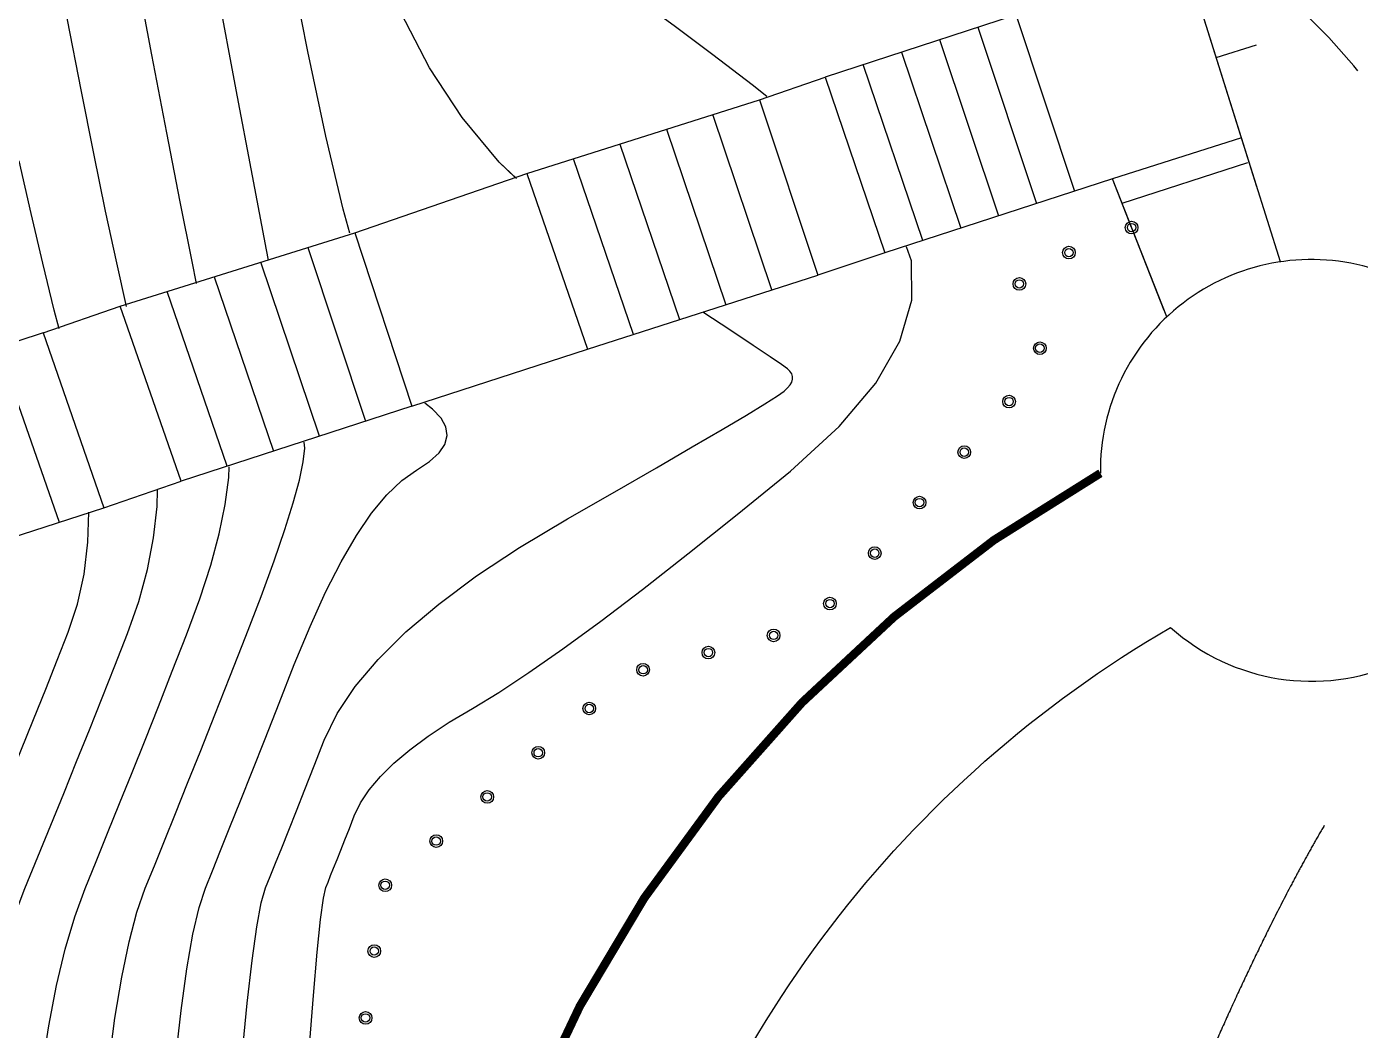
# Model space of a CAD drawing. Extents: x 351134 to 737836, y 2693212 to 3319468.
# Drawn here: x 578336 to 609948, y 3200467 to 3224268 of the extents above; entities that cross this region are included whole.
import ezdxf

# ---------------------------------------------------------------- set-up
doc = ezdxf.new("R2010")
doc.units = 0
doc.linetypes.add('0', pattern=[1, 1])
doc.linetypes.add('DASH', pattern=[0.35, 0.25, -0.1])
for name, color, linetype in [('00景观层', 10, 'CONTINUOUS'), ('DGX', 8, 'CONTINUOUS'), ('DLSS', 4, 'CONTINUOUS'), ('原有道路', 7, 'CONTINUOUS'), ('地貌3', 4, '0'), ('居民地', 4, '0'), ('房屋2', 8, '0'), ('道路', 1, 'CONTINUOUS')]:
    doc.layers.add(name, color=color, linetype=linetype)

msp = doc.modelspace()

# ---------------------------------------------------------------- linework, layer by layer
at = {"layer": '00景观层', "color": 1, "linetype": '0', "elevation": -364053.5147705078}
for points in [[(607131.4597991167, 3221629.853359894), (605817.757921153, 3225811.954357815), (604299.0325685095, 3225384.695821472)], [(607495.7842114698, 3220470.045709795), (605817.757921153, 3225811.954357339), (604299.0325685095, 3225384.695821472)]]:
    msp.add_lwpolyline(points, dxfattribs=at)
at = {"layer": '00景观层', "linetype": 'Continuous', "flags": 128}
for points, elevation in [([(602885.0237834591, 3224914.146010716), (597261.4088201139, 3223070.29246221)], -363994.9515380859), ([(602885.0237764011, 3224914.146013899), (597261.408813061, 3223070.292465376)], -363994.9515380859), ([(601786.145961723, 3224553.849335531), (603173.8590585801, 3220364.348916391)], -363514.1165771484), ([(601786.145954666, 3224553.849338711), (603173.8590515351, 3220364.348919575)], -363514.1165771484), ([(600881.1985333774, 3224257.137960772), (602274.681311569, 3220072.876333097)], -363033.2968749999), ([(600881.198526321, 3224257.137963949), (602274.6813045247, 3220072.876336278)], -363033.2968749999), ([(599976.2511052701, 3223960.426586012), (601375.5035645578, 3219781.403749804)], -362552.4619140624), ([(599976.2510982146, 3223960.426589186), (601375.5035575142, 3219781.403752982)], -362552.4619140624), ([(599071.3036765668, 3223663.715211729), (600476.3258176658, 3219489.931167463)], -362071.6269531249), ([(599071.3036695123, 3223663.715214901), (600476.3258106231, 3219489.931170639)], -362071.6269531249), ([(599577.1480707738, 3219198.458584646), (598166.3562483403, 3223367.003836969)], -361575.7773437499), ([(599577.1480637321, 3219198.458587819), (598166.356241287, 3223367.003840138)], -361575.7773437499), ([(595704.6361759517, 3222531.644997934), (597261.4088201139, 3223070.29246221)], -361122.3776855468), ([(595704.6361689006, 3222531.645001096), (597261.408813061, 3223070.292465376)], -361122.3776855468), ([(597261.4088201139, 3223070.29246221), (598677.9703237626, 3218906.986000875)], -361109.972290039), ([(597261.408813061, 3223070.292465376), (598677.9703167218, 3218906.986004046)], -361109.972290039), ([(590193.0335096929, 3220787.798311094), (595704.6361759517, 3222531.644997934)], -358261.8735351562), ([(590193.0335026463, 3220787.798314241), (595704.6361689006, 3222531.645001096)], -358261.8735351562), ([(595704.6361759517, 3222531.644997934), (597092.41695734, 3218377.447466711)], -361122.3776855468), ([(595704.6361689006, 3222531.645001096), (597092.4169503006, 3218377.447469877)], -361122.3776855468), ([(595999.203373513, 3218025.890521387), (594602.3156426761, 3222182.87566028)], -360527.9562988281), ([(595999.2033664742, 3218025.890524551), (594602.315635626, 3222182.875663439)], -360527.9562988281), ([(593499.9951094005, 3221834.106322626), (594905.9897899244, 3217674.33357654)], -359978.1821289062), ([(593499.9951023513, 3221834.106325782), (594905.9897828868, 3217674.3335797)], -359978.1821289062), ([(607131.4598061654, 3221629.853356699), (607131.4598061654, 3221629.853356699), (604073.0368054721, 3220655.821500162)], -364802.9196777343), ([(607131.4597991167, 3221629.853359894), (607131.4597991167, 3221629.853359894), (604073.0367984262, 3220655.821503348)], -364802.9196777343), ([(592397.6745761249, 3221485.336985926), (593812.7762063358, 3217322.776630262)], -359406.0690917968), ([(592397.6745690764, 3221485.336989079), (593812.7761992991, 3217322.77663342)], -359406.0690917968), ([(592719.5626159501, 3216971.219688569), (591295.3540359212, 3221136.567650468)], -358833.4982910156), ([(592719.5626229856, 3216971.219685415), (591295.3540429685, 3221136.567647318)], -358833.4982910156), ([(604299.6247870538, 3220079.733753065), (607280.935392699, 3221043.077116827)], -364358.995727539), ([(604299.6247800093, 3220079.733756252), (607280.9353856521, 3221043.077120021)], -364358.995727539), ([(586111.6896791074, 3219381.973375181), (590193.0335096929, 3220787.798311094)], -358275.9268798828), ([(586111.6896720652, 3219381.973378317), (590193.0335026463, 3220787.798314241)], -358275.9268798828), ([(590193.0335096929, 3220787.798311094), (591626.349039397, 3216619.662739138)], -358261.8735351562), ([(590193.0335026463, 3220787.798314241), (591626.3490323625, 3216619.662742288)], -358261.8735351562), ([(604073.0368054721, 3220655.821500162), (598677.9703237626, 3218906.986000875)], -364002.5198974609), ([(604073.0367984262, 3220655.821503348), (598677.9703167218, 3218906.986004046)], -364002.5198974609), ([(605298.640618803, 3217539.789774665), (604073.0368054721, 3220655.821500162)], -364715.4562988281), ([(587464.3013935897, 3215265.533602098), (581999.3183182094, 3213489.176677565), (580553.8387636754, 3217643.720120291), (586111.6896791074, 3219381.973375181)], -358277.2543945312), ([(587464.3013865591, 3215265.533605237), (581999.318311184, 3213489.176680688), (580553.8387566379, 3217643.72012341), (586111.6896720652, 3219381.973378317)], -358277.2543945312), ([(586111.6896791074, 3219381.973375181), (587464.3013935897, 3215265.533602098)], -358275.9268798828), ([(586111.6896720652, 3219381.973378317), (587464.3013865591, 3215265.533605237)], -358275.9268798828), ([(585000.1194961879, 3219034.322725157), (586371.3047786567, 3214910.262216429)], -357718.2791748046), ([(585000.1194891466, 3219034.322728289), (586371.3047716271, 3214910.262219565)], -357718.2791748046), ([(598677.9703237626, 3218906.986000875), (597092.41695734, 3218377.447466711)], -361090.4257812499), ([(585278.3081634853, 3214554.990831236), (583888.54931303, 3218686.672072748)], -357138.3383789062), ([(585278.3081564566, 3214554.990834369), (583888.5493059899, 3218686.672075877)], -357138.3383789062), ([(582776.9791296336, 3218339.021422247), (584185.311548433, 3214199.719447474)], -356602.9990234374), ([(582776.9791225945, 3218339.021425372), (584185.3115414055, 3214199.719450603)], -356602.9990234374), ([(591626.349039397, 3216619.662739138), (597092.41695734, 3218377.447466711)], -358268.6789550781), ([(591626.3490323625, 3216619.662742288), (597092.4169503006, 3218377.447469877)], -358268.6789550781), ([(583092.3149337384, 3213844.448062281), (581665.4089467141, 3217991.370771269)], -355999.4223632812), ([(583092.3149267118, 3213844.448065407), (581665.4089396759, 3217991.370774391)], -355999.4223632812), ([(578730.6721815679, 3217009.013699869), (580553.8387636754, 3217643.720120291)], -355503.9999999999), ([(578730.6721745324, 3217009.013702983), (580553.8387566379, 3217643.72012341)], -355503.9999999999), ([(578730.6721815679, 3217009.013699869), (572324.2359851215, 3214903.527007917), (573786.7262396428, 3210791.150947432), (580169.3662906501, 3212861.07943807)], -355503.9999999999), ([(578730.6721745324, 3217009.013702983), (572324.2359780916, 3214903.527011013), (573786.7262326248, 3210791.150950532), (580169.3662836265, 3212861.079441188)], -355503.9999999999), ([(578730.6721815679, 3217009.013699869), (580169.3662906501, 3212861.07943807)], -355503.9999999999), ([(578730.6721745324, 3217009.013702983), (580169.3662836265, 3212861.079441188)], -355503.9999999999), ([(577651.7334041211, 3216667.127337793), (579105.5929488752, 3212516.091357092)], -354955.9348144531), ([(577651.7333970866, 3216667.127340904), (579105.5929418523, 3212516.091360206)], -354955.9348144531), ([(587464.3013935897, 3215265.533602098), (591626.349039397, 3216619.662739138)], -358277.2543945312), ([(587464.3013865591, 3215265.533605237), (591626.3490323625, 3216619.662742288)], -358277.2543945312), ([(580169.3662906501, 3212861.07943807), (581999.3183182094, 3213489.176677565)], -355435.7016601562), ([(580169.3662836265, 3212861.079441188), (581999.318311184, 3213489.176680688)], -355435.7016601562)]:
    msp.add_lwpolyline(points, dxfattribs=dict(at, elevation=elevation))
at = {"layer": '00景观层', "color": 2, "linetype": '0'}
for points, elevation in [([(602885.0237764011, 3224914.146013899), (597261.408813061, 3223070.292465376)], -363994.9515380859), ([(602885.023776429, 3224914.146013812), (597261.4088132994, 3223070.292465853)], -363994.9515380859), ([(601786.145954666, 3224553.849338711), (603173.8590514159, 3220364.348919575)], -363514.1165771484), ([(601786.1459547852, 3224553.849338711), (603173.8590515351, 3220364.348919575)], -363514.1165771484), ([(600881.198526321, 3224257.137963949), (602274.6813045247, 3220072.876336756)], -363033.2968749999), ([(600881.1985264407, 3224257.137963948), (602274.6813047633, 3220072.876336279)], -363033.2968749999), ([(599976.2510980957, 3223960.426589663), (601375.5035575142, 3219781.403753458)], -362552.4619140624), ([(599976.2510983341, 3223960.426589664), (601375.5035577526, 3219781.403752982)], -362552.4619140624), ([(599071.3036696315, 3223663.715214901), (600476.3258105039, 3219489.931171116)], -362071.6269531249), ([(599071.3036697507, 3223663.715214901), (600476.3258107423, 3219489.931170639)], -362071.6269531249), ([(599577.1480636129, 3219198.45858782), (598166.3562414062, 3223367.003840139)], -361575.7773437499), ([(599577.1480637321, 3219198.458587819), (598166.3562415252, 3223367.003840138)], -361575.7773437499), ([(595704.6361687814, 3222531.645001097), (597261.408813061, 3223070.292465376)], -361122.3776855468), ([(595704.6361689006, 3222531.645001096), (597261.4088132994, 3223070.292465853)], -361122.3776855468), ([(597261.408813061, 3223070.292465376), (598677.9703166024, 3218906.986004523)], -361109.972290039), ([(597261.4088132994, 3223070.292465853), (598677.9703167218, 3218906.986004046)], -361109.972290039), ([(590193.0335026463, 3220787.798314241), (595704.6361687814, 3222531.645001097)], -358261.8735351562), ([(590193.0335028849, 3220787.798314241), (595704.6361689006, 3222531.645001096)], -358261.8735351562), ([(595704.6361687814, 3222531.645001097), (597092.4169500624, 3218377.447470354)], -361122.3776855468), ([(595704.6361689006, 3222531.645001096), (597092.4169504198, 3218377.447469878)], -361122.3776855468), ([(595999.203366355, 3218025.890525028), (594602.3156355063, 3222182.875663439)], -360527.9562988281), ([(595999.2033665937, 3218025.89052455), (594602.315635626, 3222182.875663439)], -360527.9562988281), ([(593499.9951022321, 3221834.106326259), (594905.9897828868, 3217674.3335797)], -359978.1821289062), ([(593499.9951023513, 3221834.106325782), (594905.9897831252, 3217674.3335797)], -359978.1821289062), ([(608054.4387184244, 3218691.598399147), (607131.4597993551, 3221629.853359894), (604073.0367984262, 3220655.821503348)], -364802.9196777343), ([(592397.6745690766, 3221485.336988602), (593812.7761991802, 3217322.776633895)], -359406.0690917968), ([(592397.6745690764, 3221485.336989079), (593812.7761992991, 3217322.77663342)], -359406.0690917968), ([(592719.5626157115, 3216971.219688569), (591295.354035802, 3221136.567650944)], -358833.4982910156), ([(592719.5626159501, 3216971.219688569), (591295.3540359212, 3221136.567650468)], -358833.4982910156), ([(604299.6247800093, 3220079.733756252), (607280.9353856521, 3221043.077119546)], -364358.995727539), ([(604299.624780129, 3220079.733755775), (607280.9353857713, 3221043.077120022)], -364358.995727539), ([(586111.6896720652, 3219381.973378317), (590193.0335026463, 3220787.798314241)], -358275.9268798828), ([(586111.6896721842, 3219381.973378317), (590193.0335028849, 3220787.798314241)], -358275.9268798828), ([(590193.0335026463, 3220787.798314241), (591626.3490323625, 3216619.662742766)], -358261.8735351562), ([(590193.0335028849, 3220787.798314241), (591626.3490324819, 3216619.662742288)], -358261.8735351562), ([(604073.036798307, 3220655.821503826), (598677.9703166024, 3218906.986004523)], -364002.5198974609), ([(604073.0367984262, 3220655.821503348), (598677.9703167218, 3218906.986004046)], -364002.5198974609), ([(604526.2127619504, 3219503.646008678), (604073.036798307, 3220655.821503826)], -364715.4562988281), ([(605359.2738810795, 3217385.632954395), (604073.0367984262, 3220655.821503348)], -364715.4562988281), ([(587464.3013865589, 3215265.533605715), (581999.318311184, 3213489.176680688), (580553.8387565189, 3217643.720123887), (586111.6896720652, 3219381.973378317)], -358277.2543945312), ([(587464.3013865591, 3215265.533605237), (581999.3183114224, 3213489.176680688), (580553.8387566379, 3217643.72012341), (586111.6896721842, 3219381.973378317)], -358277.2543945312), ([(586111.6896720652, 3219381.973378317), (587464.3013865589, 3215265.533605715)], -358275.9268798828), ([(586111.6896721842, 3219381.973378317), (587464.3013865591, 3215265.533605237)], -358275.9268798828), ([(585000.1194890274, 3219034.322727812), (586371.3047715079, 3214910.262220041)], -357718.2791748046), ([(585000.1194891466, 3219034.322727812), (586371.3047717463, 3214910.262219565)], -357718.2791748046), ([(585278.3081564568, 3214554.990834845), (583888.5493058704, 3218686.672076354)], -357138.3383789062), ([(585278.3081566952, 3214554.990834369), (583888.5493062281, 3218686.672075877)], -357138.3383789062), ([(582776.9791225945, 3218339.021425372), (584185.3115414055, 3214199.719450603)], -356602.9990234374), ([(582776.9791227132, 3218339.021424896), (584185.3115414055, 3214199.719450603)], -356602.9990234374), ([(591626.3490323625, 3216619.662742766), (597092.4169500624, 3218377.447470354)], -358268.6789550781), ([(591626.3490324819, 3216619.662742288), (597092.4169504198, 3218377.447469878)], -358268.6789550781), ([(583092.3149263542, 3213844.448065885), (581665.4089395567, 3217991.370774867)], -355999.4223632812), ([(583092.3149267118, 3213844.448065407), (581665.4089397951, 3217991.370774391)], -355999.4223632812), ([(578730.6721744132, 3217009.01370346), (580553.8387565189, 3217643.720123887)], -355503.9999999999), ([(578730.6721745324, 3217009.013702983), (580553.8387566379, 3217643.72012341)], -355503.9999999999), ([(578730.6721744132, 3217009.01370346), (572324.2359778536, 3214903.52701149), (573786.7262326248, 3210791.150951008), (580169.3662836265, 3212861.079441188)], -355503.9999999999), ([(578730.6721745324, 3217009.013702983), (572324.2359780916, 3214903.527011013), (573786.7262328633, 3210791.150950532), (580169.3662838647, 3212861.079441188)], -355503.9999999999), ([(578730.6721744132, 3217009.01370346), (580169.3662836265, 3212861.079441188)], -355503.9999999999), ([(578730.6721745324, 3217009.013702983), (580169.3662838647, 3212861.079441188)], -355503.9999999999), ([(577651.7333969672, 3216667.127340905), (579105.5929417333, 3212516.091360207)], -354955.9348144531), ([(577651.7333970866, 3216667.127340904), (579105.5929418523, 3212516.091360206)], -354955.9348144531), ([(587464.3013865589, 3215265.533605715), (591626.3490323625, 3216619.662742766)], -358277.2543945312), ([(587464.3013865591, 3215265.533605237), (591626.3490324819, 3216619.662742288)], -358277.2543945312), ([(580169.3662836265, 3212861.079441188), (581999.318311184, 3213489.176680688)], -355435.7016601562), ([(580169.3662838647, 3212861.079441188), (581999.3183114224, 3213489.176680688)], -355435.7016601562)]:
    msp.add_lwpolyline(points, dxfattribs=dict(at, elevation=elevation))
at = {"layer": '00景观层', "color": 250, "linetype": 'DASH', "ltscale": 50000}
for points, knots in [([(627177.5839001442, 3224158.154451654, -355301.9999999999), (627180.7851773007, 3223736.098224222, -355301.9999999999), (627046.570296463, 3220073.694947246, -355301.9999999999), (622891.3920497682, 3212130.578306553, -355301.9999999999), (613173.3975957817, 3206521.61088126, -355301.9999999999), (608458.7633205424, 3196578.046808226, -355301.9999999999), (607356.9673277502, 3190609.847352085, -355301.9999999999), (606867.058480975, 3187645.12726935, -355301.9999999999)], [5563.053060721144, 5563.053060721144, 5563.053060721144, 5563.053060721144, 6842.230669250325, 16689.12795896348, 30313.28045193079, 39512.19597872193, 48533.44270348714, 48533.44270348714, 48533.44270348714, 48533.44270348714]), ([(620600.0684084203, 3218389.015752809, -355301.9999999999), (618753.6904141157, 3214973.628153939, -355301.9999999999), (612244.9122675721, 3210868.356418014, -355301.9999999999), (606764.8597705332, 3201466.3669349, -355301.9999999999), (604440.9620473584, 3195095.355290571, -355301.9999999999), (603033.5525209504, 3191081.660529275, -355301.9999999999)], [10410.34687703525, 10410.34687703525, 10410.34687703525, 10410.34687703525, 22866.81531140978, 30449.72589427864, 43151.34596097599, 43151.34596097599, 43151.34596097599, 43151.34596097599])]:
    msp.add_open_spline(points, degree=3, knots=knots, dxfattribs=at)
at = {"layer": 'DGX', "color": 8, "linetype": 'Continuous'}
for points in [[(589946.607532582, 3220665.193265299), (589535.2639246795, 3221056.50824962), (588660.2195880029, 3222110.957885603), (587884.5968442771, 3223292.838691572), (587208.3956932637, 3224602.150667051), (586631.616135082, 3226038.893812994), (586154.2581697318, 3227603.0681294), (585776.3217973325, 3229294.673615316), (585376.2855841729, 3231010.783159117), (584832.6280968997, 3232648.469646791), (584145.349335632, 3234207.733078817), (583314.4493001315, 3235688.573455194), (582339.9279905173, 3237090.9907764), (581221.7854067895, 3238414.985041956), (579960.0215488288, 3239660.556251863), (578554.6364168737, 3240827.704406122), (577152.4749605271, 3241904.300436358)], [(589946.607532582, 3220665.193265299), (589535.2639246795, 3221056.50824962), (588660.2195880029, 3222110.957885603), (587884.5968442771, 3223292.838691572), (587208.3956932637, 3224602.150667051), (586631.616135082, 3226038.893812994), (586154.2581697318, 3227603.0681294), (585776.3217973325, 3229294.673615316), (585376.2855841729, 3231010.783159117), (584832.6280968997, 3232648.469646791), (584145.349335632, 3234207.733078817), (583314.4493001315, 3235688.573455194), (582339.9279905173, 3237090.9907764), (581221.7854067895, 3238414.985041956), (579960.0215488288, 3239660.556251863), (578554.6364168737, 3240827.704406122), (577152.4749605271, 3241904.300436358)], [(589946.607532582, 3220665.193265299), (589535.2639246795, 3221056.50824962), (588660.2195880029, 3222110.957885603), (587884.5968442771, 3223292.838691572), (587208.3956932637, 3224602.150667051), (586631.616135082, 3226038.893812994), (586154.2581697318, 3227603.0681294), (585776.3217973325, 3229294.673615316), (585376.2855841729, 3231010.783159117), (584832.6280968997, 3232648.469646791), (584145.349335632, 3234207.733078817), (583314.4493001315, 3235688.573455194), (582339.9279905173, 3237090.9907764), (581221.7854067895, 3238414.985041956), (579960.0215488288, 3239660.556251863), (578554.6364168737, 3240827.704406122), (577152.4749605271, 3241904.300436358)], [(589946.607532582, 3220665.193265299), (589535.2639246795, 3221056.50824962), (588660.2195880029, 3222110.957885603), (587884.5968442771, 3223292.838691572), (587208.3956932637, 3224602.150667051), (586631.616135082, 3226038.893812994), (586154.2581697318, 3227603.0681294), (585776.3217973325, 3229294.673615316), (585376.2855841729, 3231010.783159117), (584832.6280968997, 3232648.469646791), (584145.349335632, 3234207.733078817), (583314.4493001315, 3235688.573455194), (582339.9279905173, 3237090.9907764), (581221.7854067895, 3238414.985041956), (579960.0215488288, 3239660.556251863), (578554.6364168737, 3240827.704406122), (577152.4749605271, 3241904.300436358)], [(589946.607532582, 3220665.193265299), (589535.2639246795, 3221056.50824962), (588660.2195880029, 3222110.957885603), (587884.5968442771, 3223292.838691572), (587208.3956932637, 3224602.150667051), (586631.616135082, 3226038.893812994), (586154.2581697318, 3227603.0681294), (585776.3217973325, 3229294.673615316), (585376.2855841729, 3231010.783159117), (584832.6280968997, 3232648.469646791), (584145.349335632, 3234207.733078817), (583314.4493001315, 3235688.573455194), (582339.9279905173, 3237090.9907764), (581221.7854067895, 3238414.985041956), (579960.0215488288, 3239660.556251863), (578554.6364168737, 3240827.704406122), (577152.4749605271, 3241904.300436358)], [(589946.607532582, 3220665.193265299), (589535.2639246795, 3221056.50824962), (588660.2195880029, 3222110.957885603), (587884.5968442771, 3223292.838691572), (587208.3956932637, 3224602.150667051), (586631.616135082, 3226038.893812994), (586154.2581697318, 3227603.0681294), (585776.3217973325, 3229294.673615316), (585376.2855841729, 3231010.783159117), (584832.6280968997, 3232648.469646791), (584145.349335632, 3234207.733078817), (583314.4493001315, 3235688.573455194), (582339.9279905173, 3237090.9907764), (581221.7854067895, 3238414.985041956), (579960.0215488288, 3239660.556251863), (578554.6364168737, 3240827.704406122), (577152.4749605271, 3241904.300436358)], [(589946.607532582, 3220665.193265299), (589535.2639246795, 3221056.50824962), (588660.2195880029, 3222110.957885603), (587884.5968442771, 3223292.838691572), (587208.3956932637, 3224602.150667051), (586631.616135082, 3226038.893812994), (586154.2581697318, 3227603.0681294), (585776.3217973325, 3229294.673615316), (585376.2855841729, 3231010.783159117), (584832.6280968997, 3232648.469646791), (584145.349335632, 3234207.733078817), (583314.4493001315, 3235688.573455194), (582339.9279905173, 3237090.9907764), (581221.7854067895, 3238414.985041956), (579960.0215488288, 3239660.556251863), (578554.6364168737, 3240827.704406122), (577152.4749605271, 3241904.300436358)], [(589946.607532582, 3220665.193265299), (589535.2639246795, 3221056.50824962), (588660.2195880029, 3222110.957885603), (587884.5968442771, 3223292.838691572), (587208.3956932637, 3224602.150667051), (586631.616135082, 3226038.893812994), (586154.2581697318, 3227603.0681294), (585776.3217973325, 3229294.673615316), (585376.2855841729, 3231010.783159117), (584832.6280968997, 3232648.469646791), (584145.349335632, 3234207.733078817), (583314.4493001315, 3235688.573455194), (582339.9279905173, 3237090.9907764), (581221.7854067895, 3238414.985041956), (579960.0215488288, 3239660.556251863), (578554.6364168737, 3240827.704406122), (577152.4749605271, 3241904.300436358)], [(589946.607532582, 3220665.193265299), (589535.2639246795, 3221056.50824962), (588660.2195880029, 3222110.957885603), (587884.5968442771, 3223292.838691572), (587208.3956932637, 3224602.150667051), (586631.616135082, 3226038.893812994), (586154.2581697318, 3227603.0681294), (585776.3217973325, 3229294.673615316), (585376.2855841729, 3231010.783159117), (584832.6280968997, 3232648.469646791), (584145.349335632, 3234207.733078817), (583314.4493001315, 3235688.573455194), (582339.9279905173, 3237090.9907764), (581221.7854067895, 3238414.985041956), (579960.0215488288, 3239660.556251863), (578554.6364168737, 3240827.704406122), (577152.4749605271, 3241904.300436358)], [(589946.607532582, 3220665.193265299), (589535.2639246795, 3221056.50824962), (588660.2195880029, 3222110.957885603), (587884.5968442771, 3223292.838691572), (587208.3956932637, 3224602.150667051), (586631.616135082, 3226038.893812994), (586154.2581697318, 3227603.0681294), (585776.3217973325, 3229294.673615316), (585376.2855841729, 3231010.783159117), (584832.6280968997, 3232648.469646791), (584145.349335632, 3234207.733078817), (583314.4493001315, 3235688.573455194), (582339.9279905173, 3237090.9907764), (581221.7854067895, 3238414.985041956), (579960.0215488288, 3239660.556251863), (578554.6364168737, 3240827.704406122), (577152.4749605271, 3241904.300436358)], [(589946.607532582, 3220665.193265299), (589535.2639246795, 3221056.50824962), (588660.2195880029, 3222110.957885603), (587884.5968442771, 3223292.838691572), (587208.3956932637, 3224602.150667051), (586631.616135082, 3226038.893812994), (586154.2581697318, 3227603.0681294), (585776.3217973325, 3229294.673615316), (585376.2855841729, 3231010.783159117), (584832.6280968997, 3232648.469646791), (584145.349335632, 3234207.733078817), (583314.4493001315, 3235688.573455194), (582339.9279905173, 3237090.9907764), (581221.7854067895, 3238414.985041956), (579960.0215488288, 3239660.556251863), (578554.6364168737, 3240827.704406122), (577152.4749605271, 3241904.300436358)], [(589946.607532582, 3220665.193265299), (589535.2639246795, 3221056.50824962), (588660.2195880029, 3222110.957885603), (587884.5968442771, 3223292.838691572), (587208.3956932637, 3224602.150667051), (586631.616135082, 3226038.893812994), (586154.2581697318, 3227603.0681294), (585776.3217973325, 3229294.673615316), (585376.2855841729, 3231010.783159117), (584832.6280968997, 3232648.469646791), (584145.349335632, 3234207.733078817), (583314.4493001315, 3235688.573455194), (582339.9279905173, 3237090.9907764), (581221.7854067895, 3238414.985041956), (579960.0215488288, 3239660.556251863), (578554.6364168737, 3240827.704406122), (577152.4749605271, 3241904.300436358)], [(589946.607532582, 3220665.193265299), (589535.2639246795, 3221056.50824962), (588660.2195880029, 3222110.957885603), (587884.5968442771, 3223292.838691572), (587208.3956932637, 3224602.150667051), (586631.616135082, 3226038.893812994), (586154.2581697318, 3227603.0681294), (585776.3217973325, 3229294.673615316), (585376.2855841729, 3231010.783159117), (584832.6280968997, 3232648.469646791), (584145.349335632, 3234207.733078817), (583314.4493001315, 3235688.573455194), (582339.9279905173, 3237090.9907764), (581221.7854067895, 3238414.985041956), (579960.0215488288, 3239660.556251863), (578554.6364168737, 3240827.704406122), (577152.4749605271, 3241904.300436358)], [(589946.607532582, 3220665.193265299), (589535.2639246795, 3221056.50824962), (588660.2195880029, 3222110.957885603), (587884.5968442771, 3223292.838691572), (587208.3956932637, 3224602.150667051), (586631.616135082, 3226038.893812994), (586154.2581697318, 3227603.0681294), (585776.3217973325, 3229294.673615316), (585376.2855841729, 3231010.783159117), (584832.6280968997, 3232648.469646791), (584145.349335632, 3234207.733078817), (583314.4493001315, 3235688.573455194), (582339.9279905173, 3237090.9907764), (581221.7854067895, 3238414.985041956), (579960.0215488288, 3239660.556251863), (578554.6364168737, 3240827.704406122), (577152.4749605271, 3241904.300436358)], [(589946.607532582, 3220665.193265299), (589535.2639246795, 3221056.50824962), (588660.2195880029, 3222110.957885603), (587884.5968442771, 3223292.838691572), (587208.3956932637, 3224602.150667051), (586631.616135082, 3226038.893812994), (586154.2581697318, 3227603.0681294), (585776.3217973325, 3229294.673615316), (585376.2855841729, 3231010.783159117), (584832.6280968997, 3232648.469646791), (584145.349335632, 3234207.733078817), (583314.4493001315, 3235688.573455194), (582339.9279905173, 3237090.9907764), (581221.7854067895, 3238414.985041956), (579960.0215488288, 3239660.556251863), (578554.6364168737, 3240827.704406122), (577152.4749605271, 3241904.300436358)], [(589946.607532582, 3220665.193265299), (589535.2639246795, 3221056.50824962), (588660.2195880029, 3222110.957885603), (587884.5968442771, 3223292.838691572), (587208.3956932637, 3224602.150667051), (586631.616135082, 3226038.893812994), (586154.2581697318, 3227603.0681294), (585776.3217973325, 3229294.673615316), (585376.2855841729, 3231010.783159117), (584832.6280968997, 3232648.469646791), (584145.349335632, 3234207.733078817), (583314.4493001315, 3235688.573455194), (582339.9279905173, 3237090.9907764), (581221.7854067895, 3238414.985041956), (579960.0215488288, 3239660.556251863), (578554.6364168737, 3240827.704406122), (577152.4749605271, 3241904.300436358)], [(589946.607532582, 3220665.193265299), (589535.2639246795, 3221056.50824962), (588660.2195880029, 3222110.957885603), (587884.5968442771, 3223292.838691572), (587208.3956932637, 3224602.150667051), (586631.616135082, 3226038.893812994), (586154.2581697318, 3227603.0681294), (585776.3217973325, 3229294.673615316), (585376.2855841729, 3231010.783159117), (584832.6280968997, 3232648.469646791), (584145.349335632, 3234207.733078817), (583314.4493001315, 3235688.573455194), (582339.9279905173, 3237090.9907764), (581221.7854067895, 3238414.985041956), (579960.0215488288, 3239660.556251863), (578554.6364168737, 3240827.704406122), (577152.4749605271, 3241904.300436358)], [(589946.607532582, 3220665.193265299), (589535.2639246795, 3221056.50824962), (588660.2195880029, 3222110.957885603), (587884.5968442771, 3223292.838691572), (587208.3956932637, 3224602.150667051), (586631.616135082, 3226038.893812994), (586154.2581697318, 3227603.0681294), (585776.3217973325, 3229294.673615316), (585376.2855841729, 3231010.783159117), (584832.6280968997, 3232648.469646791), (584145.349335632, 3234207.733078817), (583314.4493001315, 3235688.573455194), (582339.9279905173, 3237090.9907764), (581221.7854067895, 3238414.985041956), (579960.0215488288, 3239660.556251863), (578554.6364168737, 3240827.704406122), (577152.4749605271, 3241904.300436358)], [(589946.607532582, 3220665.193265299), (589535.2639246795, 3221056.50824962), (588660.2195880029, 3222110.957885603), (587884.5968442771, 3223292.838691572), (587208.3956932637, 3224602.150667051), (586631.616135082, 3226038.893812994), (586154.2581697318, 3227603.0681294), (585776.3217973325, 3229294.673615316), (585376.2855841729, 3231010.783159117), (584832.6280968997, 3232648.469646791), (584145.349335632, 3234207.733078817), (583314.4493001315, 3235688.573455194), (582339.9279905173, 3237090.9907764), (581221.7854067895, 3238414.985041956), (579960.0215488288, 3239660.556251863), (578554.6364168737, 3240827.704406122), (577152.4749605271, 3241904.300436358)], [(589917.4947100494, 3220692.888563017), (589535.2639246795, 3221056.50824962), (588660.2195880029, 3222110.957885603), (587884.5968442771, 3223292.838691572), (587208.3956932637, 3224602.150667051), (586631.616135082, 3226038.893812994), (586154.2581697318, 3227603.0681294), (585776.3217973325, 3229294.673615316), (585376.2855841729, 3231010.783159117), (584832.6280968997, 3232648.469646791), (584145.349335632, 3234207.733078817), (583314.4493001315, 3235688.573455194), (582339.9279905173, 3237090.9907764), (581221.7854067895, 3238414.985041956), (579960.0215488288, 3239660.556251863), (578554.6364168737, 3240827.704406122), (577152.4749605271, 3241904.300436358)], [(585996.6422900769, 3219368.000414709), (585841.378272495, 3219936.437073568), (585427.571626744, 3221669.872466425), (584997.9820830438, 3223679.539627413), (584552.6096413943, 3225965.438555578), (584044.4415627334, 3228301.506479124), (583426.465108237, 3230461.680622915), (582698.680277786, 3232445.960987906), (581861.0870714996, 3234254.347574095), (580913.6854893777, 3235886.840381006), (579856.4755314204, 3237343.439409117), (578689.4571975085, 3238624.144658426), (577412.6304878804, 3239728.956128935)], [(584067.4474095914, 3218734.44096456), (584021.7734365079, 3218973.319634298), (583688.8819050405, 3220729.952233652), (583304.0023696038, 3222774.068670134), (582867.1348300788, 3225105.668943266), (582359.0605080936, 3227482.914281706), (581760.5606257531, 3229663.965913157), (581071.6351825807, 3231648.823837618), (580292.284179053, 3233437.488054613), (579422.5076148126, 3235029.958564619), (578462.3054900977, 3236426.235367159), (577411.6778046701, 3237626.318462233)], [(582362.2857942197, 3218174.45541511), (582255.4543382737, 3218698.134960989), (581974.1245748613, 3220117.440016607), (581657.1451623056, 3221751.745182852), (581304.5161007259, 3223601.050459723), (580916.2373900029, 3225665.355847696), (580470.4652535531, 3227751.093480448), (579945.3559146735, 3229664.695494513), (579340.909373245, 3231406.161889414), (578657.1256293866, 3232975.492664198), (577894.0046832177, 3234372.687820772)], [(580702.8755300853, 3217629.494891027), (580470.676418266, 3218665.154085974), (580208.2317128989, 3219892.099050859), (579926.4757133338, 3221261.560400347), (579625.4084196899, 3222773.538133482), (579305.0298318479, 3224428.032250265), (578965.3399499271, 3226225.04275165), (578581.8699988935, 3228019.27267919), (578130.1512034747, 3229665.425075392)], [(579104.8349028442, 3217104.688531736), (578989.7181596372, 3217547.406159262), (578716.4547412011, 3218656.925828794), (578440.2183839891, 3219836.478156427), (578161.0090874049, 3221086.063141207)], [(585030.8185281369, 3200007.193487982), (585133.8595207545, 3201295.925558428), (585224.884645662, 3202324.738139967), (585303.8939033363, 3203093.631232599), (585370.887293658, 3203602.604836325), (585425.8648163888, 3203851.658951143), (585479.2735566709, 3203982.421210627), (585541.5605990503, 3204136.519248823), (585612.725943527, 3204313.953065256), (585692.7695899818, 3204514.722658972), (585781.6915386531, 3204738.828031878), (585879.4917894218, 3204986.269182543), (585986.1703422877, 3205257.046111921), (586101.7271974895, 3205551.158819059), (586250.4690521571, 3205858.565061907), (586456.702604017, 3206169.222597937), (586720.427853069, 3206483.131426195), (587041.6447991941, 3206800.291547159), (587420.3534427497, 3207120.702961782), (587856.5537832591, 3207444.365668158), (588350.2458209607, 3207771.279668192), (588901.4295558545, 3208101.444960455), (589526.6437319133, 3208479.684116224), (590242.4270927522, 3208950.819706778), (591048.7796386096, 3209514.851731161), (591945.7013694856, 3210171.780190329), (592933.1922852609, 3210921.605083326), (594011.2523860547, 3211764.326411108), (595179.8816718671, 3212699.94417272), (596439.0801425788, 3213728.458369593), (597597.3475261542, 3214787.83543096), (598463.1835504386, 3215816.041789392), (599036.5882155511, 3216813.077444414), (599317.5615214917, 3217778.942395548), (599306.1034681413, 3218713.636643747), (599192.7892542693, 3219050.542294363)], [(583447.3392226312, 3199884.475725035), (583565.5669748399, 3201114.943960527), (583679.9195066306, 3202126.445956568), (583790.3968178842, 3202918.981714109), (583896.9989086005, 3203492.551232199), (583999.7257792566, 3203847.154511312), (584109.651704869, 3204116.289532522), (584237.8509611699, 3204433.454277376), (584384.3235483977, 3204798.648744921), (584549.0694664333, 3205211.872937063), (584732.0887153957, 3205673.126851896), (584933.3812950465, 3206182.410490374), (585152.9472056243, 3206739.723852495), (585390.7864468906, 3207345.066938261), (585696.9270896527, 3207977.770792822), (586121.3972042415, 3208617.166461805), (586664.1967908952, 3209263.253944735), (587325.3258496139, 3209916.03324161), (588104.7843801591, 3210575.504352907), (589002.5723827693, 3211241.667278627), (590018.6898572061, 3211914.52201877), (591153.1368037078, 3212594.068573812), (592277.8359088514, 3213238.9675921), (593264.7098595712, 3213807.879725317), (594113.7586556289, 3214300.804972986), (594824.9822972629, 3214717.743335108), (595398.3807843539, 3215058.694812159), (595833.9541169021, 3215323.659403662), (596131.7022949073, 3215512.63710914), (596291.6253184888, 3215625.627929071), (596372.4346708867, 3215699.537957052), (596432.8418353412, 3215771.273283819), (596472.8468119714, 3215840.833910803), (596492.4496007774, 3215908.219838003), (596491.6502017591, 3215973.431064466), (596470.4486147973, 3216036.46759067), (596428.8448400113, 3216097.329417089), (596366.8388775203, 3216156.016543249), (596228.9198670003, 3216256.008314947), (595959.5769488427, 3216440.784078936), (595558.8101229283, 3216710.343833784), (595026.619389138, 3217064.6875814), (594367.181483588, 3217501.062949518)], [(581863.8599172446, 3199761.757963518), (581997.2744291637, 3200933.962364058), (582134.95436748, 3201928.153775076), (582276.8997324321, 3202744.33219705), (582423.1105239007, 3203382.497629026), (582573.5867418859, 3203842.650071959), (582740.0298528287, 3204250.157854418), (582934.1413234088, 3204730.389305929), (583155.9211533878, 3205283.344426016), (583405.3693428847, 3205909.023214678), (583682.485892019, 3206607.425672869), (583987.2708005521, 3207378.551798681), (584319.7240687225, 3208222.401594023), (584679.8456962917, 3209138.975057463), (585052.3511557195, 3210044.893912653), (585421.9559194657, 3210856.779882292), (585788.6599875304, 3211574.632965902), (586152.4633599136, 3212198.453163485), (586513.3660364959, 3212728.240475515), (586871.3680172774, 3213163.994901518), (587226.4693024966, 3213505.716441492), (587578.6698917958, 3213753.405095915), (587887.0606990668, 3213954.920336107), (588110.7326378438, 3214158.121632914), (588249.6857080075, 3214363.008987764), (588303.9199096772, 3214569.582400183), (588273.4352428529, 3214777.841869692), (588158.2317074153, 3214987.787396292), (587958.3093034837, 3215199.418980936), (587771.2268937442, 3215339.623450617)]]:
    msp.add_lwpolyline(points, dxfattribs=at)
for points, elevation in [([(609890.0281242679, 3223222.230285611), (609796.287648997, 3223337.048196177), (609199.4852064464, 3224008.437215189), (608400.5648057077, 3224811.16785417), (607399.5264471385, 3225745.240113596), (606196.3701303813, 3226810.65399299), (604791.0958555553, 3228007.40949283), (603183.7036226604, 3229335.506612638), (601374.1934318158, 3230794.945352892), (599362.5652830217, 3232385.725713114), (597296.3988874767, 3233990.613719324), (595323.273956618, 3235492.375396589), (593443.190490565, 3236891.010745386), (591656.1484890792, 3238186.519765238), (589962.1479525182, 3239378.902456144), (588361.1888807628, 3240468.158818583), (587274.5456314895, 3241178.788854937)], 10698.00000000006), ([(595884.2766363237, 3222615.16027389), (595532.0572683427, 3222889.374451498), (594603.1541285131, 3223599.328376631), (593716.6768570754, 3224263.025156836), (592872.6254540298, 3224880.464793066)], 12698.00000000006), ([(580280.3806118581, 3199639.040201525), (580428.9818833682, 3200752.980767111), (580589.9892284486, 3201729.86159263), (580763.40264698, 3202569.682679037), (580949.2221389625, 3203272.444025377), (581147.4477045152, 3203838.145632605), (581363.545448384, 3204366.538633207), (581602.9814759109, 3204957.374161104), (581865.7557867381, 3205610.652215342), (582151.868380985, 3206326.372797827), (582461.3192585323, 3207104.535907129), (582794.1084196183, 3207945.141543249), (583150.235864124, 3208848.189706663), (583529.7015919301, 3209813.680397371), (583893.4556878421, 3210759.064823011), (584202.448236427, 3211601.794191221), (584456.6792375657, 3212341.868502001), (584656.1486914966, 3212979.28775535), (584800.856597862, 3213514.051951269), (584890.8029570195, 3213946.161089758), (584925.98776885, 3214275.615170816), (584914.2685057733, 3214411.384354452)], 15698.00000000006), ([(578120.5228525287, 3193032.045381881), (578430.9654049489, 3197116.649510244), (578553.6599953983, 3198364.539220194), (578696.9013062331, 3199516.322440485), (578860.6893375728, 3200571.999170641), (579045.0240891788, 3201531.569410662), (579249.9055614087, 3202395.033161501), (579475.3337540242, 3203162.390422205), (579721.3086671445, 3203833.641192774), (579983.1164273832, 3204472.867515902), (580256.043161473, 3205144.151435713), (580540.0888694141, 3205847.492949823), (580835.2535512063, 3206582.892060141), (581141.5372067306, 3207350.348765711), (581458.939836106, 3208149.863066534), (581787.4614394519, 3208981.434963087), (582127.1020164106, 3209845.064454893), (582443.1704299066, 3210697.981886248), (582700.9755427453, 3211497.417600969), (582900.5173546884, 3212243.371599535), (583041.7958656165, 3212935.843881945), (583124.8110758874, 3213574.834447245), (583135.7474124047, 3213833.534561972)], 16698.00000000006), ([(576449.6340513568, 3194744.641378368), (577113.4220007274, 3199393.604678492), (577292.3967916581, 3200391.017573694), (577500.0589500281, 3201333.277228693), (577736.4084759566, 3202220.383643965), (578001.4453692052, 3203052.336818556), (578295.1696297738, 3203829.13675342), (578602.6874062631, 3204579.196400026), (578909.1048470351, 3205330.928709845), (579214.42195209, 3206084.333684782), (579518.6387213084, 3206839.411322931), (579821.7551548097, 3207596.161624292), (580123.7712525937, 3208354.584589819), (580424.6870146606, 3209114.680219034), (580724.502440891, 3209876.448512892), (580992.8851722095, 3210636.898949961), (581199.5028491828, 3211393.041011671), (581344.3554716918, 3212144.874698023), (581427.4430399749, 3212892.400008539), (581438.6242324922, 3213282.131330828)], 17698.00000000006), ([(574918.6062738077, 3196313.885268507), (575724.1042459819, 3200210.035977224), (575955.093811116, 3201134.985047201), (576222.9113905046, 3202045.734126429), (576527.5569843862, 3202942.28321586), (576869.0305925224, 3203824.632313589), (577222.2583852622, 3204685.525283674), (577562.1665327165, 3205517.70598493), (577888.7550347659, 3206321.174418787), (578202.023891649, 3207095.930584768), (578501.9731031272, 3207841.974483351), (578788.6026692006, 3208559.306113104), (579061.9125899884, 3209247.925475458), (579321.9028654906, 3209907.832569937), (579542.5999143932, 3210575.816013197), (579698.0301555011, 3211288.664421896), (579788.1935889337, 3212046.377795557), (579810.1142243955, 3212753.020839075)], 18698.00000000006)]:
    msp.add_lwpolyline(points, dxfattribs=dict(at, elevation=elevation))
for centre, radius in [((604526.2127688739, 3219503.646005491, -364715.4562988281), 150.0000071246177), ((604526.2127691123, 3219503.646005014, -364715.4562988281), 150.0000071246177), ((604526.2127688739, 3219503.646005491, -364715.4562988281), 100.0000047497451), ((603040.8266818139, 3218908.979566912, -544829.6378173828), 150.0000071246177), ((603040.8266818139, 3218908.979566912, -544829.6378173828), 100.0000047497451), ((601866.0357840869, 3218167.868834833, -544829.6378173828), 150.0000071246177), ((601866.0357840869, 3218167.868834833, -544829.6378173828), 100.0000047497451), ((602352.33479341, 3216643.56136165, -544829.6378173828), 150.0000071246177), ((602352.33479341, 3216643.56136165, -544829.6378173828), 100.0000047497451), ((601622.1788293931, 3215376.164614061, -544829.6378173828), 150.0000071246177), ((601622.1788293931, 3215376.164614061, -544829.6378173828), 100.0000047497451), ((600561.0452409599, 3214178.669099669, -544829.6378173828), 150.0000071246177), ((600561.0452409599, 3214178.669099669, -544829.6378173828), 100.0000047497451), ((599499.911652765, 3212981.173584799, -544829.6378173828), 150.0000071246177), ((599499.911652765, 3212981.173584799, -544829.6378173828), 100.0000047497451), ((598438.7780643317, 3211783.678069929, -544829.6378173828), 150.0000071246177), ((598438.7780643317, 3211783.678069929, -544829.6378173828), 100.0000047497451), ((597377.6444762561, 3210586.182555059, -544829.6378173828), 150.0000071246177), ((597377.6444762561, 3210586.182555059, -544829.6378173828), 100.0000047497451), ((596042.5131347987, 3209833.783156733, -544829.6378173828), 150.0000071246177), ((596042.5131347987, 3209833.783156733, -544829.6378173828), 100.0000047497451), ((594495.4338993642, 3209425.682875017, -544829.6378173828), 150.0000071246177), ((594495.4338993642, 3209425.682875017, -544829.6378173828), 100.0000047497451), ((592948.3546641681, 3209017.582594255, -544829.6378173828), 150.0000071246177), ((592948.3546641681, 3209017.582594255, -544829.6378173828), 100.0000047497451), ((591670.8041858289, 3208099.330052237, -544829.6378173828), 150.0000071246177), ((591670.8041858289, 3208099.330052237, -544829.6378173828), 100.0000047497451), ((590461.8113065574, 3207051.314681391, -544829.6378173828), 150.0000071246177), ((590461.8113065574, 3207051.314681391, -544829.6378173828), 100.0000047497451), ((589252.8184272859, 3206003.299310545, -544829.6378173828), 150.0000071246177), ((589252.8184272859, 3206003.299310545, -544829.6378173828), 100.0000047497451), ((588043.825547776, 3204955.283939699, -544829.6378173828), 150.0000071246177), ((588043.825547776, 3204955.283939699, -544829.6378173828), 100.0000047497451), ((586834.8326686237, 3203907.26856933, -364590.2274169921), 150.0000071246177), ((586834.8326686237, 3203907.26856933, -364590.2274169921), 100.0000047497451), ((586576.24145349, 3202348.292978148, -544829.6378173828), 150.0000071246177), ((586576.24145349, 3202348.292978148, -544829.6378173828), 100.0000047497451), ((586368.8504142377, 3200761.790863852, -544829.6378173828), 150.0000071246177), ((586368.8504142377, 3200761.790863852, -544829.6378173828), 100.0000047497451)]:
    msp.add_circle(centre, radius, dxfattribs=at)
at = {"layer": 'DLSS', "linetype": 'Continuous', "const_width": 200, "elevation": -355301.9999999999, "flags": 128}
msp.add_lwpolyline([(588407.0648528483, 3192655.932330406, -0.2159862981343572), (603787.5401883575, 3213678.470505469, -0.2159862981343572)], format="xyb", dxfattribs=at)
at = {"layer": 'DLSS', "linetype": 'Continuous'}
msp.add_arc((608787.0899680862, 3213745.567450361, -355301.9999999999), 5000, 74.1573794237477, 180.7688974298675, dxfattribs=at)
at = {"layer": '原有道路', "color": 2, "linetype": '0'}
for points, elevation in [([(602885.023783487, 3224914.146010629), (597261.4088203523, 3223070.292462687)], -363994.9515380859), ([(601786.1459618423, 3224553.849335531), (603173.8590585801, 3220364.348916391)], -363514.1165771484), ([(600881.1985334966, 3224257.137960772), (602274.6813118074, 3220072.876333097)], -363033.2968749999), ([(599976.2511053893, 3223960.426586489), (601375.5035647962, 3219781.403749804)], -362552.4619140624), ([(599071.3036768052, 3223663.715211729), (600476.325817785, 3219489.931167463)], -362071.6269531249), ([(599577.1480707738, 3219198.458584646), (598166.3562485788, 3223367.003836969)], -361575.7773437499), ([(595704.6361759517, 3222531.644997934), (597261.4088203523, 3223070.292462687)], -361122.3776855468), ([(597261.4088203523, 3223070.292462687), (598677.9703237626, 3218906.986000875)], -361109.972290039), ([(590193.0335099313, 3220787.798311094), (595704.6361759517, 3222531.644997934)], -358261.8735351562), ([(595704.6361759517, 3222531.644997934), (597092.4169574592, 3218377.447466711)], -361122.3776855468), ([(595999.2033736322, 3218025.890521387), (594602.3156426761, 3222182.87566028)], -360527.9562988281), ([(593499.9951094005, 3221834.106322626), (594905.9897901628, 3217674.33357654)], -359978.1821289062), ([(607495.7842185149, 3220470.045706598), (607131.4598064038, 3221629.853356699), (604073.0368054721, 3220655.821500162)], -364802.9196777343), ([(592397.6745761249, 3221485.336985926), (593812.7762063358, 3217322.776630262)], -359406.0690917968), ([(592719.5626229856, 3216971.219685415), (591295.3540429685, 3221136.567647318)], -358833.4982910156), ([(604299.624787173, 3220079.733752588), (607280.9353928182, 3221043.077116827)], -364358.995727539), ([(586111.6896792266, 3219381.973375181), (590193.0335099313, 3220787.798311094)], -358275.9268798828), ([(590193.0335099313, 3220787.798311094), (591626.3490395162, 3216619.662739138)], -358261.8735351562), ([(604073.0368054721, 3220655.821500162), (598677.9703237626, 3218906.986000875)], -364002.5198974609), ([(604526.2127691123, 3219503.646005491), (604073.0368054721, 3220655.821500162)], -364715.4562988281), ([(587464.3013935897, 3215265.533602098), (581999.3183184478, 3213489.176677565), (580553.8387636754, 3217643.720120291), (586111.6896792266, 3219381.973375181)], -358277.2543945312), ([(586111.6896792266, 3219381.973375181), (587464.3013935897, 3215265.533602098)], -358275.9268798828), ([(585000.1194961879, 3219034.32272468), (586371.3047787759, 3214910.262216429)], -357718.2791748046), ([(598677.9703237626, 3218906.986000875), (597092.4169574592, 3218377.447466711)], -361090.4257812499), ([(585278.3081637237, 3214554.990831236), (583888.5493132684, 3218686.672072748)], -357138.3383789062), ([(582776.9791297528, 3218339.02142177), (584185.311548433, 3214199.719447474)], -356602.9990234374), ([(591626.3490395162, 3216619.662739138), (597092.4169574592, 3218377.447466711)], -358268.6789550781), ([(583092.3149337384, 3213844.448062281), (581665.4089468333, 3217991.370771269)], -355999.4223632812), ([(578730.6721815679, 3217009.013699869), (580553.8387636754, 3217643.720120291)], -355503.9999999999), ([(578730.6721815679, 3217009.013699869), (572324.2359851215, 3214903.527007917), (573786.7262398812, 3210791.150947432), (580169.3662908885, 3212861.07943807)], -355503.9999999999), ([(578730.6721815679, 3217009.013699869), (580169.3662908885, 3212861.07943807)], -355503.9999999999), ([(577651.7334041211, 3216667.127337793), (579105.5929488752, 3212516.091357092)], -354955.9348144531), ([(587464.3013935897, 3215265.533602098), (591626.3490395162, 3216619.662739138)], -358277.2543945312), ([(580169.3662908885, 3212861.07943807), (581999.3183184478, 3213489.176677565)], -355435.7016601562)]:
    msp.add_lwpolyline(points, dxfattribs=dict(at, elevation=elevation))
at = {"layer": '地貌3', "color": 1, "linetype": '0'}
for p, q in [((606532.0859555814, 3223537.928561548, -544829.6378173828), (607486.1236030671, 3223837.615500311, -544829.6378173828)), ((606532.0859557006, 3223537.928561071, -544829.6378173827), (607486.1236031863, 3223837.615500311, -544829.6378173827))]:
    msp.add_line(p, q, dxfattribs=at)
at = {"layer": '地貌3', "color": 1, "linetype": '0', "elevation": -364053.5147705078}
for points in [[(607131.4598061654, 3221629.853356699), (605817.7579282138, 3225811.954354624), (604299.0325755689, 3225384.695818285)], [(607495.7842185149, 3220470.045706598), (605817.7579282138, 3225811.954354147), (604299.0325755689, 3225384.695818285)]]:
    msp.add_lwpolyline(points, dxfattribs=at)
at = {"layer": '居民地', "color": 2, "linetype": '0'}
for points, elevation in [([(578730.6721814487, 3217009.013700346), (580553.8387635562, 3217643.720120768)], -355503.9999999999), ([(578730.6721814487, 3217009.013700346), (572324.235984883, 3214903.527008394), (573786.7262396428, 3210791.150947908), (580169.3662906501, 3212861.07943807)], -355503.9999999999), ([(578730.6721814487, 3217009.013700346), (580169.3662906501, 3212861.07943807)], -355503.9999999999), ([(580169.3662906501, 3212861.07943807), (581999.3183182094, 3213489.176677565)], -355435.7016601562)]:
    msp.add_lwpolyline(points, dxfattribs=dict(at, elevation=elevation))
at = {"layer": '房屋2', "color": 2, "linetype": '0'}
for points, elevation in [([(602885.0237834591, 3224914.146010716), (597261.4088201139, 3223070.29246221)], -363994.9515380859), ([(601786.145961723, 3224553.849335531), (603173.8590584609, 3220364.348916391)], -363514.1165771484), ([(600881.1985333774, 3224257.137960772), (602274.681311569, 3220072.876333574)], -363033.2968749999), ([(599976.2511051509, 3223960.426586489), (601375.5035645578, 3219781.40375028)], -362552.4619140624), ([(599071.303676686, 3223663.715211729), (600476.3258175466, 3219489.93116794)], -362071.6269531249), ([(599577.1480706546, 3219198.458584646), (598166.3562484595, 3223367.003836969)], -361575.7773437499), ([(595704.6361758325, 3222531.644997934), (597261.4088201139, 3223070.29246221)], -361122.3776855468), ([(597261.4088201139, 3223070.29246221), (598677.9703236434, 3218906.986001352)], -361109.972290039), ([(590193.0335096929, 3220787.798311094), (595704.6361758325, 3222531.644997934)], -358261.8735351562), ([(595704.6361758325, 3222531.644997934), (597092.4169571016, 3218377.447467188)], -361122.3776855468), ([(595999.2033733937, 3218025.890521864), (594602.3156425569, 3222182.87566028)], -360527.9562988281), ([(593499.9951092813, 3221834.106323103), (594905.9897899244, 3217674.33357654)], -359978.1821289062), ([(592397.6745761249, 3221485.336985449), (593812.7762062165, 3217322.776630739)], -359406.0690917968), ([(592719.5626227472, 3216971.219685415), (591295.3540428493, 3221136.567647795)], -358833.4982910156), ([(604299.6247870538, 3220079.733753065), (607280.935392699, 3221043.07711635)], -364358.995727539), ([(586111.6896791074, 3219381.973375181), (590193.0335096929, 3220787.798311094)], -358275.9268798828), ([(590193.0335096929, 3220787.798311094), (591626.349039397, 3216619.662739614)], -358261.8735351562), ([(604073.0368053529, 3220655.821500639), (598677.9703236434, 3218906.986001352)], -364002.5198974609), ([(604526.2127689931, 3219503.646005491), (604073.0368053529, 3220655.821500639)], -364715.4562988281), ([(587464.3013935897, 3215265.533602575), (581999.3183182094, 3213489.176677565), (580553.8387635562, 3217643.720120768), (586111.6896791074, 3219381.973375181)], -358277.2543945312), ([(586111.6896791074, 3219381.973375181), (587464.3013935897, 3215265.533602575)], -358275.9268798828), ([(585000.1194960687, 3219034.32272468), (586371.3047785375, 3214910.262216906)], -357718.2791748046), ([(598677.9703236434, 3218906.986001352), (597092.4169571016, 3218377.447467188)], -361090.4257812499), ([(585278.3081634853, 3214554.990831713), (583888.5493129108, 3218686.672073225)], -357138.3383789062), ([(582776.9791296336, 3218339.021422247), (584185.311548433, 3214199.719447474)], -356602.9990234374), ([(591626.349039397, 3216619.662739614), (597092.4169571016, 3218377.447467188)], -358268.6789550781), ([(583092.3149333808, 3213844.448062757), (581665.4089465949, 3217991.370771746)], -355999.4223632812), ([(577651.7334040019, 3216667.127337793), (579105.592948756, 3212516.091357092)], -354955.9348144531), ([(587464.3013935897, 3215265.533602575), (591626.349039397, 3216619.662739614)], -358277.2543945312)]:
    msp.add_lwpolyline(points, dxfattribs=dict(at, elevation=elevation))
at = {"layer": '道路', "elevation": -355301.9999999999, "flags": 128}
msp.add_lwpolyline([(592660.640148084, 3193263.81296005, -0.1988096061246538), (605450.6842110971, 3210021.537828469)], format="xyb", dxfattribs=at)
at = {"layer": '道路'}
msp.add_arc((608787.0899680862, 3213745.567450361, -355301.9999999999), 5000, 228.1424320106835, 359.907963458173, dxfattribs=at)

doc.saveas('drawing.dxf')
